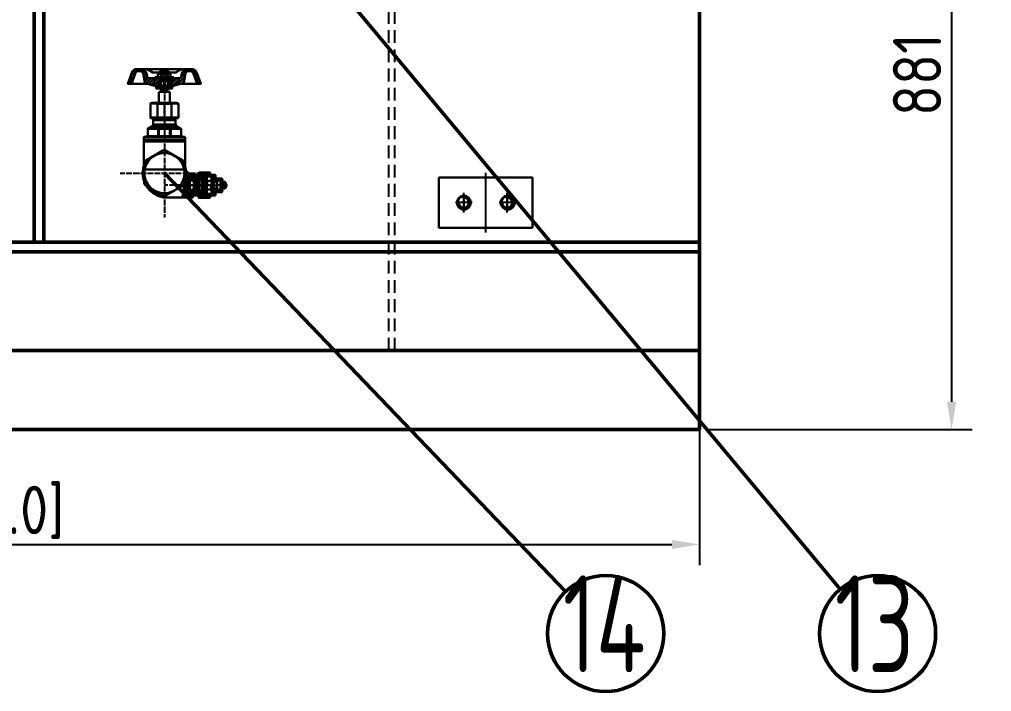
# Model space of a CAD drawing. Header units: millimetres. Extents: x 226184 to 236274, y -181921 to -175474.
# Drawn here: x 228642 to 229628, y -178329 to -177647 of the extents above; entities that cross this region are included whole.
import ezdxf

# ---------------------------------------------------------------- set-up
doc = ezdxf.new("R2010")
doc.units = ezdxf.units.MM
doc.header["$LTSCALE"] = 13
for name, pattern in [('CENTERX2', [101.6, 63.5, -12.7, 12.7, -12.7]), ('DASHED', [0.75, 0.5, -0.25]), ('HIDDEN', [9.525, 6.35, -3.175])]:
    doc.linetypes.add(name, pattern=pattern)
for name, color, linetype in [('1', 4, 'Continuous'), ('2', 3, 'Continuous'), ('4', 2, 'HIDDEN'), ('4虚线层', 6, 'DASHED'), ('粗实线', 4, 'Continuous')]:
    doc.layers.add(name, color=color, linetype=linetype)
doc.layers.add('2细实线', color=3, linetype='Continuous', lineweight=20)
doc.layers.add('标注、文本', color=3, linetype='Continuous', lineweight=25)
doc.styles.add('pdm', font='gbenor.shx', dxfattribs={"width": 0.8, "bigfont": 'gbhzfs.shx'})
doc.styles.get("Standard").update_dxf_attribs({"font": 'gbenor.shx', "bigfont": 'gbcbig.shx'})
doc.dimstyles.new('英寸 1-10', dxfattribs={"dimscale": 14, "dimtxt": 3.5, "dimasz": 2, "dimexe": 1.5, "dimexo": 0.5, "dimgap": 0.5, "dimtad": 1, "dimtoh": 1, "dimdec": 1, "dimdsep": 46, "dimtxsty": 'Standard', "dimcen": 2.5, "dimclrd": 3, "dimclre": 3, "dimclrt": 3, "dimadec": 0, "dimazin": 2, "dimtfac": 1, "dimtdec": 1, "dimtmove": 0, "dimatfit": 2, "dimfxl": 1, "dimarcsym": 0})

# ---------------------------------------------------------------- blocks, each defined once
blk = doc.blocks.new('*D180')
at = {"layer": '2细实线', "color": 3, "linetype": 'ByBlock', "lineweight": -2}
for p, q in [((229331.77, -177989.98), (229331.77, -178200.69)), ((227781.77, -178052.91), (227781.77, -178200.69)), ((227809.77, -178179.69), (229303.77, -178179.69))]:
    blk.add_line(p, q, dxfattribs=at)
at = {"layer": '2细实线', "color": 3, "linetype": 'ByBlock'}
for points in [[(227809.77, -178175.02), (227809.77, -178184.35), (227781.77, -178179.69)], [(229303.77, -178175.02), (229303.77, -178184.35), (229331.77, -178179.69)]]:
    blk.add_solid(points, dxfattribs=at)
at = {"layer": 'Defpoints', "color": 0, "linetype": 'ByBlock'}
for p in [(229331.77, -177982.98), (227781.77, -178045.91), (229331.77, -178179.69)]:
    blk.add_point(p, dxfattribs=at)
at = {"layer": '2细实线', "color": 3, "linetype": 'ByBlock', "insert": (228556.77, -178147.17), "char_height": 49, "attachment_point": 5}
blk.add_mtext('1550 [61.0]', dxfattribs=at)
blk = doc.blocks.new('*D213')
at = {"layer": '2细实线', "color": 3, "linetype": 'ByBlock', "lineweight": -2}
for p, q in [((229099.18, -177181.98), (229608.53, -177181.98)), ((229587.53, -177209.98), (229587.53, -178034.98)), ((229338.77, -178062.98), (229608.53, -178062.98))]:
    blk.add_line(p, q, dxfattribs=at)
at = {"layer": '2细实线', "color": 3, "linetype": 'ByBlock'}
for points in [[(229582.86, -177209.98), (229592.19, -177209.98), (229587.53, -177181.98)], [(229582.86, -178034.98), (229592.19, -178034.98), (229587.53, -178062.98)]]:
    blk.add_solid(points, dxfattribs=at)
at = {"layer": 'Defpoints', "color": 0, "linetype": 'ByBlock'}
for p in [(229092.18, -177181.98), (229331.77, -178062.98), (229587.53, -178062.98)]:
    blk.add_point(p, dxfattribs=at)
at = {"layer": '2细实线', "color": 3, "linetype": 'ByBlock', "insert": (229555.01, -177622.48), "char_height": 49, "attachment_point": 5, "rotation": 90}
blk.add_mtext('881 [34.7]', dxfattribs=at)

msp = doc.modelspace()

# ---------------------------------------------------------------- linework, layer by layer
at = {"layer": '1', "color": 1, "linetype": 'CENTERX2', "lineweight": -3, "ltscale": 0.1}
for p, q in [((228789.038, -177705.119), (228789.038, -177702.023)), ((228789.038, -177702.023), (228789.038, -177708.298)), ((228789.038, -177705.921), (228789.038, -177705.81)), ((228789.038, -177712.279), (228789.038, -177706.639)), ((228789.038, -177708.989), (228789.038, -177709.127)), ((228789.038, -177709.818), (228789.038, -177715.458)), ((228789.038, -177713.108), (228789.038, -177712.97)), ((228789.038, -177719.438), (228789.038, -177713.799)), ((228789.038, -177716.176), (228789.038, -177716.287)), ((228789.038, -177716.978), (228789.038, -177722.617)), ((228789.038, -177717.282), (228789.038, -177721.65)), ((228789.038, -177720.268), (228789.038, -177720.157)), ((228789.038, -177722.341), (228789.038, -177722.451)), ((228789.038, -177723.17), (228789.038, -177728.809)), ((228789.038, -177729.5), (228789.038, -177729.639)), ((228789.038, -177730.33), (228789.038, -177734.697)), ((228789.038, -177735.886), (228789.038, -177730.827)), ((228789.038, -177734.946), (228789.038, -177737.849)), ((228789.038, -177736.715), (228789.038, -177736.577)), ((228789.038, -177743.045), (228789.038, -177737.406)), ((228789.038, -177738.567), (228789.038, -177738.678)), ((228789.038, -177739.369), (228789.038, -177745.036)), ((228789.038, -177743.875), (228789.038, -177743.764)), ((228789.038, -177749.652), (228789.038, -177744.593)), ((228789.038, -177745.727), (228789.038, -177745.837)), ((228789.038, -177746.501), (228789.038, -177749.984)), ((228789.038, -177746.556), (228789.038, -177752.195)), ((228789.038, -177750.675), (228789.038, -177750.813)), ((228789.038, -177751.504), (228789.038, -177757.143)), ((228789.038, -177752.886), (228789.038, -177753.025)), ((228789.038, -177753.716), (228789.038, -177759.355)), ((228789.038, -177757.862), (228789.038, -177757.973)), ((228789.038, -177758.664), (228789.038, -177764.331)), ((228789.038, -177760.074), (228789.038, -177760.184)), ((228789.038, -177760.875), (228789.038, -177766.542)), ((228789.038, -177765.022), (228789.038, -177765.132)), ((228789.038, -177765.851), (228789.038, -177771.49)), ((228789.038, -177767.233), (228789.038, -177767.344)), ((228789.038, -177768.062), (228789.038, -177770.965)), ((228789.038, -177772.181), (228789.038, -177772.319)), ((228789.038, -177773.01), (228789.038, -177778.65)), ((228789.038, -177779.368), (228789.038, -177779.479)), ((228789.038, -177780.17), (228789.038, -177785.837)), ((228789.038, -177786.528), (228789.038, -177786.639)), ((228789.038, -177787.357), (228789.038, -177792.996)), ((228789.038, -177793.687), (228789.038, -177793.826)), ((228789.038, -177794.517), (228789.038, -177800.156)), ((228744.339, -177802.976), (228748.845, -177802.976)), ((228749.536, -177802.976), (228749.647, -177802.976)), ((228750.366, -177802.976), (228756.005, -177802.976)), ((228756.723, -177802.976), (228756.834, -177802.976)), ((228757.525, -177802.976), (228763.164, -177802.976)), ((228763.883, -177802.976), (228763.994, -177802.976)), ((228764.712, -177802.976), (228770.351, -177802.976)), ((228771.043, -177802.976), (228771.153, -177802.976)), ((228771.872, -177802.976), (228777.511, -177802.976)), ((228778.23, -177802.976), (228778.34, -177802.976)), ((228779.031, -177802.976), (228784.671, -177802.976)), ((228785.389, -177802.976), (228785.5, -177802.976)), ((228786.219, -177802.976), (228791.858, -177802.976)), ((228789.038, -177800.875), (228789.038, -177800.985)), ((228789.038, -177801.676), (228789.038, -177807.343)), ((228789.038, -177808.034), (228789.038, -177808.145)), ((228789.038, -177808.864), (228789.038, -177814.503)), ((228792.549, -177802.976), (228792.659, -177802.976)), ((228793.378, -177802.976), (228799.017, -177802.976)), ((228799.736, -177802.976), (228799.847, -177802.976)), ((228800.538, -177802.976), (228806.177, -177802.976)), ((228806.896, -177802.976), (228807.006, -177802.976)), ((228807.725, -177802.976), (228813.364, -177802.976)), ((228813.64, -177802.976), (228818.008, -177802.976)), ((228814.055, -177802.976), (228814.166, -177802.976)), ((228814.884, -177802.976), (228820.524, -177802.976)), ((228821.242, -177802.976), (228821.353, -177802.976)), ((228822.044, -177802.976), (228827.683, -177802.976)), ((228828.402, -177802.976), (228828.512, -177802.976)), ((228829.231, -177802.976), (228833.737, -177802.976)), ((229114.769, -177802.838), (229114.769, -177863.113)), ((228789.038, -177815.194), (228789.038, -177815.332)), ((228792.659, -177815.332), (228789.038, -177815.332)), ((228789.038, -177816.023), (228789.038, -177821.662)), ((228793.489, -177815.332), (228793.378, -177815.332)), ((228799.847, -177815.332), (228794.207, -177815.332)), ((228800.648, -177815.332), (228800.538, -177815.332)), ((228807.006, -177815.332), (228801.367, -177815.332)), ((228807.835, -177815.332), (228807.697, -177815.332)), ((228814.166, -177815.332), (228808.527, -177815.332)), ((228814.442, -177815.332), (228820.827, -177815.332)), ((228814.995, -177815.332), (228814.884, -177815.332)), ((228821.353, -177815.332), (228815.714, -177815.332)), ((228821.546, -177815.332), (228821.657, -177815.332)), ((228822.155, -177815.332), (228822.044, -177815.332)), ((228826.025, -177815.332), (228822.237, -177815.332)), ((228822.348, -177815.332), (228827.987, -177815.332)), ((228828.512, -177815.332), (228822.873, -177815.332)), ((228826.854, -177815.332), (228826.743, -177815.332)), ((228833.212, -177815.332), (228827.573, -177815.332)), ((228828.705, -177815.332), (228828.816, -177815.332)), ((228829.342, -177815.332), (228829.204, -177815.332)), ((228829.535, -177815.332), (228835.174, -177815.332)), ((228833.682, -177815.332), (228830.033, -177815.332)), ((228834.041, -177815.332), (228833.903, -177815.332)), ((228840.371, -177815.332), (228834.732, -177815.332)), ((228835.865, -177815.332), (228836.003, -177815.332)), ((228836.694, -177815.332), (228843.08, -177815.332)), ((228841.201, -177815.332), (228841.09, -177815.332)), ((228847.531, -177815.332), (228841.892, -177815.332)), ((228848.36, -177815.332), (228848.25, -177815.332)), ((228852.866, -177815.332), (228849.079, -177815.332)), ((228789.038, -177822.381), (228789.038, -177822.492)), ((228789.038, -177823.183), (228789.038, -177828.849)), ((228817.538, -177823.874), (228817.538, -177827.136)), ((228817.538, -177827.827), (228817.538, -177827.937)), ((229092.769, -177842.984), (229092.769, -177822.967)), ((229136.769, -177842.984), (229136.769, -177822.967)), ((228789.038, -177829.541), (228789.038, -177829.651)), ((228789.038, -177830.37), (228789.038, -177836.009)), ((228789.038, -177836.7), (228789.038, -177836.838)), ((228789.038, -177837.529), (228789.038, -177843.169)), ((228789.038, -177843.887), (228789.038, -177843.998)), ((228789.038, -177844.717), (228789.038, -177848.2))]:
    msp.add_line(p, q, dxfattribs=at)
at = {"layer": '1'}
for centre in [(229092.769, -177832.976), (229136.769, -177832.976)]:
    msp.add_circle(centre, 6, dxfattribs=at)
at = {"layer": '2'}
for centre in [(229092.769, -177832.976), (229136.769, -177832.976)]:
    msp.add_arc(centre, 5.1, 180, 90, dxfattribs=at)
at = {"layer": '4'}
for p, q in [((229092.769, -177824.676), (229092.769, -177841.276)), ((229136.769, -177824.676), (229136.769, -177841.276)), ((229101.069, -177832.976), (229084.469, -177832.976)), ((229145.069, -177832.976), (229128.469, -177832.976))]:
    msp.add_line(p, q, dxfattribs=at)
at = {"layer": '4虚线层', "ltscale": 2}
for p, q in [((229016.769, -177982.976), (229016.769, -176468.42)), ((229022.769, -177982.976), (229022.769, -176468.42))]:
    msp.add_line(p, q, dxfattribs=at)
at = {"layer": '标注、文本', "color": 4, "lineweight": 30}
for p, q in [((228761.975, -177697.407), (228754.677, -177704.704)), ((228761.367, -177697.407), (228771.871, -177697.407)), ((228761.809, -177699.729), (228765.154, -177699.729)), ((228765.237, -177697.407), (228762.915, -177699.729)), ((228767.918, -177698.015), (228766.039, -177699.895)), ((228769.77, -177699.425), (228767.448, -177701.747)), ((228771.871, -177697.407), (228807.033, -177697.407)), ((228786.55, -177699.729), (228785.389, -177700.862)), ((228786.329, -177699.95), (228786.329, -177702.134)), ((228786.55, -177699.729), (228791.194, -177699.729)), ((228787.6, -177697.407), (228788.899, -177697.407)), ((228787.6, -177697.407), (228790.199, -177697.407)), ((228790.199, -177697.407), (228788.899, -177697.407)), ((228791.194, -177699.729), (228792.355, -177700.862)), ((228791.415, -177699.95), (228791.415, -177702.134)), ((228810.876, -177697.628), (228806.84, -177701.636)), ((228816.404, -177697.407), (228807.033, -177697.407)), ((228814.359, -177697.407), (228811.926, -177699.839)), ((228817.51, -177697.517), (228815.326, -177699.729)), ((228819.804, -177698.512), (228817.759, -177700.558)), ((228821.38, -177700.226), (228818.754, -177702.852)), ((228755.949, -177701.221), (228751.858, -177712.445)), ((228758.603, -177704.041), (228752.798, -177709.846)), ((228756.723, -177709.183), (228753.461, -177712.445)), ((228759.625, -177701.249), (228755.534, -177712.445)), ((228767.448, -177701.636), (228769.079, -177710.952)), ((228770.904, -177701.553), (228767.946, -177704.511)), ((228771.429, -177704.317), (228768.444, -177707.303)), ((228772.645, -177706.391), (228768.941, -177710.095)), ((228775.41, -177706.888), (228770.323, -177711.975)), ((228771.07, -177702.189), (228771.65, -177705.451)), ((228772.59, -177706.391), (228780.8, -177707.828)), ((228778.202, -177707.358), (228772.922, -177712.666)), ((228774.166, -177706.667), (228803.578, -177706.667)), ((228782.182, -177706.667), (228775.493, -177713.357)), ((228783.094, -177700.89), (228777.4, -177700.89)), ((228783.841, -177708.27), (228778.063, -177714.048)), ((228779.224, -177705.838), (228784.145, -177705.838)), ((228779.224, -177705.838), (228779.224, -177706.667)), ((228780.8, -177706.667), (228780.8, -177707.828)), ((228782.542, -177702.548), (228782.542, -177705.396)), ((228784.338, -177706.557), (228783.454, -177707.413)), ((228783.454, -177707.413), (228794.622, -177707.413)), ((228783.841, -177706.667), (228783.758, -177717.089)), ((228785.334, -177706.667), (228783.896, -177708.022)), ((228793.737, -177702.134), (228784.145, -177702.134)), ((228793.737, -177705.838), (228784.145, -177705.838)), ((228785.334, -177706.667), (228792.41, -177706.667)), ((228792.438, -177706.667), (228785.334, -177706.667)), ((228785.334, -177706.667), (228785.334, -177717.089)), ((228792.41, -177706.667), (228785.334, -177717.089)), ((228785.334, -177706.667), (228792.438, -177717.089)), ((228785.389, -177700.862), (228792.355, -177700.862)), ((228785.389, -177700.862), (228785.389, -177702.134)), ((228785.748, -177702.548), (228785.748, -177705.396)), ((228786.329, -177705.534), (228786.329, -177705.838)), ((228792.134, -177702.548), (228792.134, -177705.396)), ((228792.355, -177700.862), (228792.355, -177702.134)), ((228792.41, -177706.667), (228793.848, -177708.022)), ((228792.438, -177706.667), (228792.438, -177717.089)), ((228798.547, -177705.838), (228793.654, -177705.838)), ((228793.848, -177708.022), (228793.848, -177717.089)), ((228793.931, -177706.667), (228794.041, -177717.089)), ((228795.285, -177706.667), (228793.958, -177707.994)), ((228797.469, -177707.745), (228793.986, -177711.228)), ((228801.449, -177707.054), (228794.013, -177714.49)), ((228794.677, -177700.89), (228800.371, -177700.89)), ((228805.458, -177706.308), (228794.677, -177717.089)), ((228795.34, -177702.548), (228795.34, -177705.396)), ((228805.209, -177706.391), (228796.999, -177707.828)), ((228796.999, -177706.667), (228796.999, -177707.828)), ((228798.547, -177705.838), (228798.547, -177706.667)), ((228809.687, -177705.34), (228801.449, -177713.578)), ((228808.996, -177709.321), (228805.928, -177712.389)), ((228810.433, -177701.332), (228806.093, -177705.672)), ((228806.785, -177701.83), (228806.149, -177705.451)), ((228810.35, -177701.636), (228808.72, -177710.952)), ((228809.991, -177703.599), (228808.72, -177710.952)), ((228818.173, -177701.249), (228822.237, -177712.445)), ((228822.32, -177702.521), (228819.611, -177705.23)), ((228823.205, -177704.926), (228820.495, -177707.635)), ((228824.089, -177707.331), (228821.38, -177710.04)), ((228821.85, -177701.221), (228825.941, -177712.445)), ((228824.946, -177709.736), (228822.237, -177712.445)), ((228751.858, -177712.445), (228772.148, -177712.445)), ((228769.909, -177711.864), (228780.8, -177714.767)), ((228783.813, -177711.588), (228780.662, -177714.739)), ((228780.8, -177714.767), (228780.8, -177717.089)), ((228780.8, -177717.089), (228783.896, -177717.089)), ((228783.786, -177714.877), (228781.574, -177717.089)), ((228793.848, -177717.089), (228796.999, -177717.089)), ((228807.863, -177711.864), (228796.999, -177714.767)), ((228807.863, -177711.864), (228796.999, -177714.767)), ((228796.999, -177714.767), (228796.999, -177717.089)), ((228805.651, -177712.445), (228825.941, -177712.445)), ((228825.831, -177712.14), (228825.499, -177712.445)), ((228794.622, -177720.516), (228794.622, -177731.574)), ((228776.682, -177731.574), (228801.395, -177731.574)), ((228781.906, -177732.679), (228781.906, -177746.611)), ((228796.17, -177732.679), (228796.17, -177746.611)), ((228774.774, -177746.611), (228776.682, -177747.717)), ((228776.682, -177747.717), (228778.396, -177747.717)), ((228778.589, -177748.353), (228777.621, -177749.293)), ((228777.621, -177749.293), (228777.621, -177753.826)), ((228777.622, -177749.293), (228800.427, -177749.293)), ((228778.396, -177747.717), (228799.681, -177747.717)), ((228778.589, -177747.717), (228778.589, -177748.353)), ((228778.589, -177748.353), (228779.335, -177748.353)), ((228779.335, -177747.717), (228779.335, -177748.353)), ((228798.713, -177747.717), (228798.713, -177748.353)), ((228798.713, -177748.353), (228799.487, -177748.353)), ((228799.487, -177747.717), (228799.487, -177748.353)), ((228799.487, -177748.353), (228800.427, -177749.293)), ((228799.681, -177747.717), (228801.395, -177747.717)), ((228800.427, -177749.293), (228800.427, -177753.826)), ((228803.302, -177746.611), (228801.395, -177747.717)), ((228776.682, -177755.485), (228801.395, -177755.485)), ((228777.373, -177756.729), (228800.676, -177756.729)), ((228777.622, -177753.826), (228800.427, -177753.826)), ((228782.597, -177758.083), (228782.597, -177765.685)), ((228782.597, -177758.083), (228783.537, -177758.083)), ((228783.537, -177758.083), (228783.537, -177765.685)), ((228794.539, -177758.083), (228794.539, -177765.685)), ((228794.539, -177758.083), (228795.479, -177758.083)), ((228768.14, -177767.012), (228768.14, -177769.472)), ((228768.14, -177769.472), (228771.263, -177769.472)), ((228768.14, -177769.472), (228809.936, -177769.472)), ((228768.14, -177769.472), (228768.14, -177770.91)), ((228768.61, -177767.012), (228809.466, -177767.012)), ((228772.175, -177765.685), (228768.969, -177766.044)), ((228771.264, -177769.472), (228806.813, -177769.472)), ((228772.176, -177765.685), (228805.9, -177765.685)), ((228805.9, -177765.685), (228809.079, -177766.044)), ((228806.812, -177769.472), (228809.936, -177769.472)), ((228809.936, -177767.012), (228809.936, -177769.472)), ((228809.936, -177769.472), (228809.936, -177770.91)), ((228768.14, -177770.91), (228768.14, -177795.263)), ((228768.14, -177770.91), (228809.936, -177770.91)), ((228809.936, -177770.91), (228809.936, -177795.263)), ((228787.601, -177780.225), (228770.047, -177790.343)), ((228808.029, -177790.343), (228790.476, -177780.225)), ((228768.609, -177792.831), (228768.609, -177813.093)), ((228768.914, -177799.41), (228809.134, -177799.41)), ((228816.764, -177802.976), (228810.296, -177809.416)), ((228818.008, -177803.86), (228810.379, -177811.49)), ((228814.636, -177802.976), (228810.406, -177807.205)), ((228812.479, -177802.976), (228810.71, -177804.745)), ((228818.367, -177805.629), (228813.668, -177810.329)), ((228820.496, -177805.629), (228815.797, -177810.329)), ((228822.624, -177805.629), (228817.925, -177810.329)), ((228818.008, -177802.976), (228818.008, -177805.629)), ((228818.008, -177804.883), (228827.517, -177804.883)), ((228818.008, -177805.629), (228828.263, -177805.629)), ((228819.114, -177804.883), (228818.367, -177805.629)), ((228821.242, -177804.883), (228820.496, -177805.629)), ((228824.753, -177805.629), (228820.772, -177809.61)), ((228823.398, -177804.883), (228822.624, -177805.629)), ((228826.882, -177805.629), (228822.901, -177809.61)), ((228823.674, -177804.689), (228823.674, -177825.975)), ((228823.675, -177804.662), (228823.896, -177804.883)), ((228823.868, -177804.883), (228828.43, -177804.883)), ((228823.896, -177802.754), (228826.025, -177804.883)), ((228823.896, -177804.883), (228824.642, -177805.629)), ((228835.367, -177802.506), (228824.144, -177802.506)), ((228824.614, -177805.629), (228824.614, -177825.007)), ((228825.527, -177804.883), (228824.753, -177805.629)), ((228828.457, -177806.21), (228825.029, -177809.61)), ((228825.776, -177802.506), (228828.153, -177804.883)), ((228826.025, -177804.883), (228826.771, -177805.629)), ((228827.573, -177804.938), (228826.882, -177805.629)), ((228828.457, -177808.338), (228827.158, -177809.61)), ((228827.517, -177804.883), (228828.457, -177805.823)), ((228827.904, -177802.506), (228829.812, -177804.413)), ((228828.153, -177804.883), (228828.43, -177805.132)), ((228828.429, -177804.413), (228828.429, -177826.251)), ((228828.429, -177804.413), (228830.336, -177804.413)), ((228828.429, -177805.187), (228829.535, -177806.293)), ((228829.59, -177804.413), (228828.457, -177805.546)), ((228829.148, -177804.441), (228828.457, -177805.132)), ((228828.457, -177805.823), (228828.457, -177809.389)), ((228828.484, -177805.657), (228829.065, -177806.237)), ((228828.54, -177804.883), (228829.839, -177806.182)), ((228829.866, -177804.551), (228828.567, -177805.85)), ((228828.733, -177804.634), (228830.088, -177805.989)), ((228830.115, -177804.745), (228828.761, -177806.072)), ((228829.01, -177804.468), (228830.253, -177805.712)), ((228830.253, -177805.021), (228829.037, -177806.237)), ((228829.341, -177804.413), (228830.336, -177805.381)), ((228830.336, -177805.381), (228829.397, -177806.293)), ((228830.033, -177802.506), (228834.069, -177806.542)), ((228830.336, -177804.413), (228830.336, -177826.251)), ((228838.878, -177806.542), (228830.336, -177806.542)), ((228830.337, -177804.911), (228831.94, -177806.542)), ((228832.272, -177806.542), (228831.581, -177807.73)), ((228831.581, -177807.73), (228831.581, -177822.934)), ((228832.189, -177802.506), (228836.225, -177806.542)), ((228836.612, -177806.542), (228832.272, -177806.542)), ((228834.317, -177802.506), (228835.561, -177803.75)), ((228835.367, -177802.506), (228835.561, -177802.699)), ((228835.561, -177802.699), (228835.561, -177804.689)), ((228835.561, -177804.689), (228835.727, -177804.883)), ((228840.592, -177804.883), (228835.727, -177804.883)), ((228836.612, -177806.542), (228837.275, -177807.73)), ((228836.695, -177804.883), (228838.353, -177806.542)), ((228837.275, -177807.73), (228837.275, -177822.934)), ((228838.823, -177804.883), (228840.786, -177806.818)), ((228838.878, -177806.542), (228838.878, -177810.577)), ((228838.878, -177806.542), (228838.878, -177824.123)), ((228838.879, -177807.067), (228842.389, -177810.577)), ((228840.592, -177804.883), (228840.786, -177805.076)), ((228840.786, -177805.076), (228840.786, -177808.255)), ((228840.786, -177808.255), (228840.951, -177808.449)), ((228847.337, -177808.449), (228840.951, -177808.449)), ((228842.389, -177808.449), (228844.518, -177810.577)), ((228844.518, -177808.449), (228847.89, -177811.821)), ((228846.646, -177808.449), (228847.89, -177809.693)), ((228847.337, -177808.449), (228847.89, -177809.389)), ((229162.269, -177807.476), (229067.269, -177807.476)), ((229067.269, -177807.476), (229067.269, -177858.476)), ((229162.269, -177858.476), (229162.269, -177807.476)), ((228770.047, -177815.608), (228787.6, -177825.726)), ((228812.314, -177818.096), (228810.13, -177820.28)), ((228812.314, -177811.683), (228810.489, -177813.508)), ((228811.844, -177813.895), (228810.489, -177813.895)), ((228811.512, -177816.742), (228810.517, -177817.765)), ((228811.844, -177816.742), (228810.544, -177816.742)), ((228811.844, -177813.895), (228811.844, -177816.742)), ((228812.314, -177810.329), (228827.517, -177810.329)), ((228812.314, -177810.329), (228812.314, -177813.425)), ((228813.668, -177810.329), (228812.314, -177811.683)), ((228812.314, -177811.545), (228813.751, -177812.982)), ((228812.314, -177813.425), (228812.314, -177817.212)), ((228812.314, -177817.212), (228812.314, -177820.308)), ((228813.364, -177817.682), (228812.341, -177818.704)), ((228813.972, -177817.682), (228812.341, -177819.313)), ((228812.369, -177818.622), (228814, -177820.252)), ((228814.193, -177810.467), (228812.424, -177812.208)), ((228812.452, -177811.047), (228814.249, -177812.844)), ((228812.507, -177812.374), (228812.922, -177812.789)), ((228814.414, -177817.903), (228812.562, -177819.755)), ((228812.562, -177818.179), (228814.414, -177820.059)), ((228814.553, -177810.716), (228812.673, -177812.595)), ((228812.728, -177810.688), (228814.608, -177812.568)), ((228814.719, -177818.235), (228812.866, -177820.087)), ((228812.894, -177817.875), (228814.746, -177819.727)), ((228814.829, -177811.075), (228813.06, -177812.872)), ((228813.143, -177810.439), (228814.857, -177812.181)), ((228814.94, -177818.677), (228813.309, -177820.28)), ((228813.336, -177817.682), (228814.94, -177819.285)), ((228814.967, -177811.6), (228813.558, -177812.982)), ((228813.668, -177810.329), (228814.967, -177811.628)), ((228814, -177817.709), (228814.912, -177818.622)), ((228814.967, -177810.329), (228814.967, -177820.308)), ((228814.967, -177810.329), (228819.722, -177811.296)), ((228814.967, -177811.655), (228814.967, -177818.981)), ((228818.948, -177809.61), (228828.208, -177809.61)), ((228818.948, -177809.61), (228818.948, -177821.026)), ((228820.772, -177809.61), (228820.054, -177810.329)), ((228820.661, -177810.329), (228828.125, -177810.329)), ((228821.381, -177809.61), (228827.407, -177809.61)), ((228821.381, -177809.61), (228821.381, -177821.026)), ((228822.901, -177809.61), (228822.182, -177810.329)), ((228825.029, -177809.61), (228824.311, -177810.329)), ((228827.158, -177809.61), (228826.467, -177810.329)), ((228827.407, -177809.61), (228828.125, -177810.329)), ((228827.407, -177809.61), (228827.407, -177821.026)), ((228828.457, -177809.389), (228827.517, -177810.329)), ((228827.517, -177810.329), (228827.517, -177820.308)), ((228828.125, -177810.329), (228831.581, -177810.329)), ((228828.125, -177810.329), (228828.125, -177820.308)), ((228828.457, -177809.389), (228828.457, -177821.248)), ((228836.612, -177810.937), (228832.272, -177810.937)), ((228839.653, -177811.987), (228837.275, -177811.987)), ((228839.653, -177818.649), (228837.275, -177818.649)), ((228846.01, -177810.577), (228838.878, -177810.577)), ((228838.879, -177809.195), (228840.261, -177810.577)), ((228840.15, -177811.517), (228839.653, -177811.987)), ((228839.653, -177811.987), (228839.653, -177818.649)), ((228839.653, -177811.987), (228842.5, -177811.987)), ((228839.653, -177818.649), (228840.15, -177819.119)), ((228839.653, -177818.649), (228842.5, -177818.649)), ((228840.15, -177811.517), (228842.03, -177811.517)), ((228842.03, -177811.517), (228842.5, -177811.987)), ((228842.5, -177818.649), (228842.03, -177819.119)), ((228842.5, -177811.987), (228842.5, -177818.649)), ((228846.01, -177810.577), (228846.01, -177820.059)), ((228846.011, -177812.042), (228849.272, -177815.332)), ((228846.011, -177814.199), (228847.144, -177815.332)), ((228846.011, -177816.327), (228847.89, -177818.207)), ((228846.011, -177818.456), (228847.89, -177820.363)), ((228847.144, -177815.332), (228849.272, -177817.461)), ((228847.89, -177809.389), (228847.89, -177813.176)), ((228849.991, -177813.176), (228847.89, -177813.176)), ((228849.991, -177817.461), (228847.89, -177817.461)), ((228847.89, -177817.461), (228847.89, -177821.248)), ((228849.272, -177813.176), (228851.401, -177815.332)), ((228849.272, -177815.332), (228851.346, -177817.405)), ((228850.461, -177811.517), (228849.991, -177811.517)), ((228849.991, -177811.517), (228849.991, -177813.176)), ((228849.991, -177811.766), (228851.235, -177813.038)), ((228849.991, -177817.461), (228849.991, -177819.119)), ((228849.991, -177818.179), (228850.627, -177818.815)), ((228850.461, -177811.517), (228852.175, -177814.834)), ((228852.175, -177815.802), (228850.461, -177819.119)), ((228851.401, -177815.332), (228852.064, -177815.995)), ((228852.175, -177814.834), (228852.175, -177815.802)), ((228789.038, -177827.661), (228818.008, -177827.661)), ((228814.359, -177820.308), (228806.978, -177827.661)), ((228812.314, -177820.225), (228808.996, -177823.542)), ((228816.488, -177820.308), (228809.107, -177827.661)), ((228818.616, -177820.308), (228811.263, -177827.661)), ((228812.314, -177820.308), (228827.517, -177820.308)), ((228812.341, -177819.23), (228813.392, -177820.28)), ((228820.026, -177821.026), (228813.392, -177827.661)), ((228814.912, -177819.313), (228813.972, -177820.28)), ((228819.722, -177819.368), (228814.967, -177820.308)), ((228818.008, -177825.173), (228815.52, -177827.661)), ((228818.008, -177827.329), (228817.649, -177827.661)), ((228818.008, -177825.007), (228828.263, -177825.007)), ((228818.008, -177825.007), (228818.008, -177827.661)), ((228818.174, -177825.007), (228818.008, -177825.173)), ((228818.008, -177825.781), (228827.517, -177825.781)), ((228822.155, -177821.026), (228818.174, -177825.007)), ((228818.948, -177821.026), (228828.208, -177821.026)), ((228820.302, -177825.007), (228819.556, -177825.781)), ((228820.745, -177820.308), (228820.026, -177821.026)), ((228824.311, -177821.026), (228820.302, -177825.007)), ((228820.661, -177820.308), (228828.125, -177820.308)), ((228821.381, -177821.026), (228827.407, -177821.026)), ((228822.431, -177825.007), (228821.685, -177825.781)), ((228822.873, -177820.308), (228822.155, -177821.026)), ((228826.439, -177821.026), (228822.431, -177825.007)), ((228824.614, -177825.007), (228823.674, -177825.975)), ((228823.674, -177825.975), (228823.674, -177827.661)), ((228823.674, -177827.661), (228824.144, -177828.158)), ((228823.675, -177825.975), (228825.831, -177828.158)), ((228824.587, -177825.007), (228823.813, -177825.781)), ((228823.868, -177825.781), (228828.43, -177825.781)), ((228835.367, -177828.158), (228824.144, -177828.158)), ((228825.002, -177820.308), (228824.311, -177821.026)), ((228828.402, -177821.192), (228824.587, -177825.007)), ((228824.614, -177825.007), (228828.429, -177825.007)), ((228824.836, -177825.007), (228825.582, -177825.781)), ((228825.582, -177825.781), (228827.96, -177828.158)), ((228826.716, -177825.007), (228825.942, -177825.781)), ((228827.158, -177820.308), (228826.439, -177821.026)), ((228828.457, -177823.266), (228826.716, -177825.007)), ((228826.964, -177825.007), (228827.738, -177825.781)), ((228828.125, -177820.308), (228827.407, -177821.026)), ((228827.517, -177820.308), (228828.457, -177821.248)), ((228828.457, -177824.814), (228827.517, -177825.781)), ((228827.738, -177825.781), (228830.088, -177828.158)), ((228828.125, -177820.308), (228831.581, -177820.308)), ((228829.258, -177824.344), (228828.429, -177825.201)), ((228828.429, -177825.228), (228829.452, -177826.251)), ((228828.429, -177826.251), (228830.336, -177826.251)), ((228828.457, -177821.248), (228828.457, -177824.814)), ((228829.645, -177824.399), (228828.457, -177825.588)), ((228828.512, -177824.897), (228829.784, -177826.168)), ((228828.567, -177825.809), (228828.871, -177826.113)), ((228829.949, -177824.537), (228828.623, -177825.864)), ((228828.678, -177824.648), (228830.032, -177825.975)), ((228830.143, -177824.758), (228828.816, -177826.085)), ((228828.927, -177824.454), (228830.226, -177825.726)), ((228830.281, -177825.035), (228829.12, -177826.223)), ((228829.258, -177824.344), (228830.309, -177825.422)), ((228830.309, -177825.449), (228829.507, -177826.223)), ((228829.756, -177824.427), (228830.253, -177824.924)), ((228838.878, -177824.123), (228830.336, -177824.123)), ((228830.337, -177824.123), (228834.373, -177828.158)), ((228830.337, -177826.251), (228832.244, -177828.158)), ((228831.581, -177822.934), (228832.272, -177824.095)), ((228832.465, -177824.123), (228835.561, -177827.191)), ((228834.594, -177824.123), (228836.253, -177825.781)), ((228835.561, -177827.965), (228835.367, -177828.158)), ((228835.727, -177825.781), (228835.561, -177825.975)), ((228835.561, -177825.975), (228835.561, -177827.965)), ((228840.592, -177825.781), (228835.727, -177825.781)), ((228836.722, -177824.123), (228838.381, -177825.781)), ((228838.851, -177824.123), (228840.51, -177825.781)), ((228846.01, -177820.059), (228838.878, -177820.059)), ((228838.879, -177821.994), (228840.786, -177823.901)), ((228839.1, -177820.059), (228841.228, -177822.215)), ((228840.15, -177819.119), (228842.03, -177819.119)), ((228840.786, -177825.588), (228840.592, -177825.781)), ((228840.951, -177822.215), (228840.786, -177822.409)), ((228840.786, -177822.409), (228840.786, -177825.588)), ((228847.337, -177822.215), (228840.951, -177822.215)), ((228841.228, -177820.059), (228843.357, -177822.215)), ((228843.357, -177820.059), (228845.485, -177822.215)), ((228845.485, -177820.059), (228847.448, -177822.049)), ((228847.89, -177821.248), (228847.337, -177822.215)), ((228849.991, -177819.119), (228850.461, -177819.119)), ((229067.269, -177858.476), (229162.269, -177858.476))]:
    msp.add_line(p, q, dxfattribs=at)
for points in [[(228824.089, -177707.331), (228823.564, -177705.921), (228823.205, -177704.926), (228822.32, -177702.521), (228821.85, -177701.221), (228821.38, -177700.226), (228819.804, -177698.512), (228817.51, -177697.517), (228761.367, -177697.407), (228759.653, -177697.683), (228758.05, -177698.457), (228756.778, -177699.673), (228755.949, -177701.221), (228754.677, -177704.704), (228754.235, -177705.921), (228752.798, -177709.846), (228751.858, -177712.445), (228772.148, -177712.445), (228772.922, -177712.666), (228778.063, -177714.048), (228780.662, -177714.739), (228780.8, -177714.767), (228780.8, -177717.089), (228794.677, -177717.089), (228796.999, -177717.089), (228796.999, -177714.767), (228801.449, -177713.578), (228805.651, -177712.445), (228825.941, -177712.445), (228825.831, -177712.14), (228824.946, -177709.736), (228824.089, -177707.331)], [(228761.367, -177697.407), (228756.032, -177701), (228755.949, -177701.221)], [(228761.809, -177699.729), (228759.708, -177701.028), (228759.625, -177701.249)], [(228767.448, -177701.636), (228765.403, -177699.729), (228765.154, -177699.729)], [(228771.07, -177702.189), (228765.596, -177697.407), (228765.375, -177697.407)], [(228775.52, -177699.895), (228770.987, -177697.407), (228770.766, -177697.407)], [(228775.52, -177699.895), (228777.234, -177700.862), (228777.4, -177700.89)], [(228783.094, -177700.89), (228785.278, -177699.369), (228785.361, -177699.148)], [(228787.6, -177697.407), (228785.416, -177698.927), (228785.361, -177699.148)], [(228792.438, -177699.148), (228790.447, -177697.407), (228790.199, -177697.407)], [(228792.438, -177699.148), (228794.456, -177700.862), (228794.677, -177700.89)], [(228800.371, -177700.89), (228802.168, -177700.033), (228802.279, -177699.895)], [(228807.033, -177697.407), (228802.417, -177699.701), (228802.279, -177699.895)], [(228812.424, -177697.407), (228806.757, -177701.968), (228806.729, -177702.189)], [(228818.173, -177701.249), (228816.211, -177699.729), (228815.99, -177699.729), (228812.617, -177699.729), (228810.406, -177701.415), (228810.35, -177701.636)], [(228821.85, -177701.221), (228816.625, -177697.407), (228816.404, -177697.407)], [(228771.65, -177705.451), (228772.452, -177706.363), (228772.59, -177706.391)], [(228785.748, -177702.548), (228782.735, -177702.438), (228782.542, -177702.548)], [(228782.542, -177705.396), (228785.555, -177705.506), (228785.748, -177705.396)], [(228783.896, -177708.022), (228783.896, -177717.089), (228793.848, -177717.089)], [(228784.338, -177706.557), (228793.737, -177706.557), (228794.622, -177707.413)], [(228792.134, -177702.548), (228785.942, -177702.493), (228785.748, -177702.548)], [(228785.748, -177705.396), (228791.913, -177705.451), (228792.134, -177705.396)], [(228795.34, -177702.548), (228792.327, -177702.438), (228792.134, -177702.548)], [(228792.134, -177705.396), (228795.147, -177705.506), (228795.34, -177705.396)], [(228805.209, -177706.391), (228806.121, -177705.561), (228806.149, -177705.451)], [(228769.079, -177710.952), (228769.826, -177711.836), (228769.909, -177711.864)], [(228807.863, -177711.864), (228808.692, -177711.062), (228808.72, -177710.952)], [(228783.454, -177720.765), (228793.018, -177720.655), (228794.622, -177720.516)], [(228783.454, -177720.765), (228783.454, -177731.574), (228794.622, -177731.574)], [(228800.427, -177749.293), (228799.487, -177748.353), (228799.487, -177747.717), (228801.395, -177747.717), (228802.445, -177747.109), (228803.302, -177746.611), (228803.302, -177732.679), (228802.445, -177732.182), (228801.395, -177731.574), (228776.682, -177731.574), (228775.604, -177732.182), (228774.774, -177732.679), (228774.774, -177746.611), (228775.604, -177747.109), (228776.682, -177747.717), (228778.589, -177747.717), (228778.589, -177748.353), (228778.451, -177748.491), (228777.622, -177749.293), (228777.622, -177753.826), (228777.511, -177754.49), (228777.179, -177755.042), (228776.682, -177755.485), (228772.176, -177758.083), (228772.176, -177765.685), (228768.14, -177767.012), (228768.14, -177769.472), (228809.936, -177769.472), (228809.079, -177766.044), (228805.9, -177765.685), (228805.9, -177758.083), (228801.395, -177755.485), (228800.98, -177755.181), (228800.676, -177754.766), (228800.51, -177754.324), (228800.427, -177753.826), (228800.427, -177749.293)], [(228776.682, -177731.574), (228774.774, -177732.679), (228774.774, -177746.611)], [(228781.906, -177732.679), (228774.968, -177732.541), (228774.774, -177732.679)], [(228796.17, -177732.679), (228782.127, -177732.624), (228781.906, -177732.679)], [(228803.302, -177732.679), (228796.336, -177732.541), (228796.17, -177732.679)], [(228801.395, -177731.574), (228803.302, -177732.679), (228803.302, -177746.611)], [(228774.774, -177746.611), (228781.713, -177746.75), (228781.906, -177746.611), (228795.949, -177746.694), (228796.17, -177746.611), (228803.108, -177746.75), (228803.302, -177746.611)], [(228776.681, -177755.485), (228772.175, -177758.083), (228772.175, -177765.685)], [(228782.597, -177758.083), (228772.369, -177757.973), (228772.176, -177758.083)], [(228776.681, -177755.485), (228777.621, -177753.992), (228777.621, -177753.826)], [(228794.539, -177758.083), (228783.731, -177757.973), (228783.537, -177758.083)], [(228805.9, -177758.083), (228795.672, -177757.973), (228795.479, -177758.083), (228795.479, -177765.685)], [(228800.427, -177753.826), (228801.256, -177755.374), (228801.394, -177755.485)], [(228801.394, -177755.485), (228805.9, -177758.083), (228805.9, -177765.685)], [(228768.969, -177766.044), (228768.14, -177766.874), (228768.14, -177767.012)], [(228809.936, -177767.012), (228809.217, -177766.072), (228809.079, -177766.044)], [(228790.475, -177780.225), (228787.821, -177780.198), (228787.6, -177780.225)], [(228790.475, -177780.225), (228787.821, -177780.198), (228787.6, -177780.225)], [(228767.974, -177796.479), (228768.14, -177795.346), (228768.14, -177795.263)], [(228767.974, -177796.479), (228768.527, -177811.186), (228768.609, -177811.407)], [(228770.047, -177790.343), (228768.72, -177792.637), (228768.609, -177792.831)], [(228790.475, -177825.726), (228808.028, -177815.608), (228809.355, -177813.314), (228809.466, -177813.093), (228809.466, -177792.831)], [(228809.466, -177792.831), (228808.139, -177790.536), (228808.028, -177790.343)], [(228809.936, -177795.263), (228810.074, -177796.369), (228810.102, -177796.479)], [(228810.793, -177800.405), (228810.157, -177796.673), (228810.102, -177796.479)], [(228811.291, -177801.759), (228807.366, -177826.61), (228806.702, -177827.661)], [(228810.793, -177800.405), (228813.419, -177802.976), (228813.64, -177802.976)], [(228824.144, -177802.506), (228823.674, -177802.976), (228823.674, -177804.689)], [(228823.674, -177804.689), (228824.614, -177805.629), (228828.429, -177805.629)], [(228831.968, -177807.067), (228832.134, -177810.743), (228832.272, -177810.937)], [(228836.612, -177810.937), (228836.999, -177807.26), (228836.916, -177807.067)], [(228768.609, -177813.093), (228769.936, -177815.415), (228770.047, -177815.608)], [(228770.849, -177816.051), (228786.826, -177827.495), (228787.02, -177827.55)], [(228811.844, -177813.895), (228812.314, -177813.48), (228812.314, -177813.425)], [(228812.314, -177817.212), (228811.899, -177816.742), (228811.844, -177816.742)], [(228821.381, -177809.61), (228819.722, -177811.296), (228819.722, -177819.368), (228821.381, -177821.026)], [(228832.272, -177810.937), (228832.189, -177819.506), (228832.272, -177819.7)], [(228836.612, -177819.7), (228836.667, -177811.158), (228836.612, -177810.937)], [(228787.02, -177827.55), (228790.807, -177827.578), (228791.028, -177827.55)], [(228787.6, -177825.726), (228790.254, -177825.726), (228790.475, -177825.726)], [(228832.272, -177819.7), (228831.885, -177823.376), (228831.968, -177823.57)], [(228836.916, -177823.57), (228836.722, -177819.893), (228836.612, -177819.7), (228832.272, -177819.7)], [(228837.275, -177822.934), (228836.612, -177824.095), (228832.272, -177824.095)]]:
    msp.add_lwpolyline(points, dxfattribs=at)
for centre, radius in [((228789.024, -177802.962), 20.387), ((228829.355, -177805.339), 0.926), ((228813.627, -177811.642), 1.313), ((228813.627, -177818.967), 1.313), ((228829.355, -177825.27), 0.926)]:
    msp.add_circle(centre, radius, dxfattribs=at)
at = {"layer": '标注、文本'}
for centre in [(229092.769, -177832.976), (229136.769, -177832.976)]:
    msp.add_arc(centre, 6, 180, 90, dxfattribs=at)
at = {"layer": '标注、文本', "color": 4, "lineweight": 30}
for points in [[(228761.146, -177697.407), (228758.863, -177697.52), (228756.907, -177698.887), (228756.032, -177701)], [(228761.56, -177699.729), (228760.667, -177699.911), (228760.165, -177700.216), (228759.708, -177701.028)], [(228816.404, -177697.407), (228798.059, -177697.407), (228779.713, -177697.407), (228761.367, -177697.407)], [(228767.393, -177701.415), (228767.143, -177700.48), (228766.342, -177699.847), (228765.403, -177699.729)], [(228771.014, -177701.968), (228770.47, -177699.375), (228768.233, -177697.538), (228765.596, -177697.407)], [(228775.382, -177699.701), (228774.306, -177698.306), (228772.74, -177697.505), (228770.987, -177697.407)], [(228775.631, -177700.033), (228775.886, -177700.457), (228776.76, -177700.888), (228777.234, -177700.862)], [(228783.343, -177700.862), (228784.141, -177700.832), (228785.05, -177700.134), (228785.278, -177699.369)], [(228787.351, -177697.407), (228786.408, -177697.594), (228785.781, -177698.02), (228785.416, -177698.927)], [(228792.383, -177698.927), (228791.926, -177697.973), (228791.481, -177697.634), (228790.447, -177697.407)], [(228792.521, -177699.369), (228792.797, -177700.173), (228793.601, -177700.814), (228794.456, -177700.862)], [(228800.565, -177700.862), (228801.137, -177700.853), (228801.813, -177700.491), (228802.168, -177700.033)], [(228806.812, -177697.407), (228805.054, -177697.507), (228803.489, -177698.291), (228802.417, -177699.701)], [(228812.203, -177697.407), (228809.513, -177697.552), (228807.377, -177699.347), (228806.757, -177701.968)], [(228812.396, -177699.729), (228811.448, -177699.84), (228810.64, -177700.48), (228810.406, -177701.415)], [(228818.063, -177701.028), (228817.593, -177700.178), (228817.149, -177699.913), (228816.211, -177699.729)], [(228821.767, -177701), (228820.869, -177698.873), (228818.93, -177697.515), (228816.625, -177697.407)], [(228771.65, -177705.561), (228771.923, -177706.1), (228771.913, -177706.09), (228772.452, -177706.363)], [(228785.555, -177702.438), (228784.646, -177702.017), (228783.644, -177702.017), (228782.735, -177702.438)], [(228782.735, -177705.506), (228783.644, -177705.927), (228784.646, -177705.927), (228785.555, -177705.506)], [(228791.913, -177702.493), (228789.966, -177701.994), (228787.89, -177702.008), (228785.942, -177702.493)], [(228785.942, -177705.451), (228787.948, -177705.942), (228789.908, -177705.957), (228791.913, -177705.451)], [(228795.147, -177702.438), (228794.238, -177702.017), (228793.236, -177702.017), (228792.327, -177702.438)], [(228792.327, -177705.506), (228793.236, -177705.927), (228794.238, -177705.927), (228795.147, -177705.506)], [(228805.319, -177706.363), (228805.733, -177706.177), (228805.984, -177706.024), (228806.121, -177705.561)], [(228769.107, -177711.062), (228769.301, -177711.527), (228769.383, -177711.607), (228769.826, -177711.836)], [(228781.574, -177717.089), (228785.942, -177717.089), (228790.309, -177717.089), (228794.677, -177717.089)], [(228784.421, -177720.157), (228788.37, -177718.059), (228789.294, -177720.686), (228793.018, -177720.655)], [(228807.973, -177711.836), (228808.317, -177711.663), (228808.571, -177711.438), (228808.692, -177711.062)], [(228781.713, -177732.541), (228779.611, -177731.25), (228777.07, -177731.25), (228774.968, -177732.541)], [(228795.949, -177732.624), (228791.523, -177731.226), (228786.551, -177731.216), (228782.127, -177732.624)], [(228803.108, -177732.541), (228800.979, -177731.241), (228798.468, -177731.26), (228796.336, -177732.541)], [(228774.968, -177746.75), (228777.062, -177748.05), (228779.618, -177748.05), (228781.713, -177746.75)], [(228782.127, -177746.694), (228786.664, -177748.068), (228791.411, -177748.058), (228795.949, -177746.694)], [(228796.336, -177746.75), (228798.445, -177748.039), (228801.004, -177748.057), (228803.108, -177746.75)], [(228782.404, -177757.973), (228779.246, -177756.308), (228775.526, -177756.296), (228772.369, -177757.973)], [(228776.819, -177755.374), (228777.285, -177755.083), (228777.571, -177754.535), (228777.621, -177753.992)], [(228794.318, -177757.973), (228790.902, -177756.297), (228787.151, -177756.309), (228783.731, -177757.973)], [(228805.707, -177757.973), (228802.549, -177756.308), (228798.829, -177756.296), (228795.672, -177757.973)], [(228800.427, -177753.992), (228800.51, -177754.526), (228800.759, -177755.101), (228801.256, -177755.374)], [(228768.969, -177766.044), (228768.512, -177766.116), (228768.118, -177766.54), (228768.14, -177767.012)], [(228768.858, -177766.072), (228768.518, -177766.134), (228768.18, -177766.536), (228768.14, -177766.874)], [(228809.936, -177767.012), (228809.851, -177766.458), (228809.655, -177766.155), (228809.079, -177766.044)], [(228809.936, -177766.874), (228809.893, -177766.521), (228809.559, -177766.152), (228809.217, -177766.072)], [(228790.254, -177780.198), (228789.392, -177780.163), (228788.684, -177780.163), (228787.821, -177780.198)], [(228790.254, -177780.198), (228789.392, -177780.163), (228788.684, -177780.163), (228787.821, -177780.198)], [(228767.918, -177796.673), (228766.697, -177801.468), (228766.923, -177806.509), (228768.527, -177811.186)], [(228768.001, -177796.369), (228768.068, -177796.115), (228768.14, -177795.608), (228768.14, -177795.346)], [(228769.936, -177790.536), (228769.521, -177791.157), (228769.052, -177791.969), (228768.72, -177792.637)], [(228809.355, -177792.637), (228808.982, -177791.905), (228808.589, -177791.224), (228808.139, -177790.536)], [(228809.936, -177795.346), (228809.923, -177795.647), (228809.984, -177796.082), (228810.074, -177796.369)], [(228810.793, -177800.184), (228810.644, -177798.971), (228810.427, -177797.861), (228810.157, -177796.673)], [(228810.683, -177804.938), (228809.254, -177814.141), (228812.856, -177817.642), (228807.366, -177826.61)], [(228810.848, -177800.626), (228811.009, -177801.887), (228812.173, -177802.873), (228813.419, -177802.976)], [(228831.885, -177807.26), (228831.402, -177808.419), (228831.529, -177809.655), (228832.134, -177810.743)], [(228836.722, -177810.743), (228837.38, -177809.72), (228837.443, -177808.379), (228836.999, -177807.26)], [(228768.72, -177813.314), (228769.052, -177813.982), (228769.521, -177814.794), (228769.936, -177815.415)], [(228770.959, -177816.244), (228774.462, -177821.925), (228780.305, -177826.066), (228786.826, -177827.495)], [(228808.139, -177815.415), (228808.589, -177814.728), (228808.982, -177814.046), (228809.355, -177813.314)], [(228811.899, -177813.895), (228812.135, -177813.881), (228812.243, -177813.678), (228812.314, -177813.48)], [(228812.314, -177817.156), (228812.107, -177816.77), (228812.286, -177816.949), (228811.899, -177816.742)], [(228832.189, -177811.158), (228831.382, -177813.925), (228831.394, -177816.737), (228832.189, -177819.506)], [(228836.667, -177819.506), (228837.479, -177816.976), (228837.491, -177813.684), (228836.667, -177811.158)], [(228787.241, -177827.578), (228788.346, -177827.818), (228789.702, -177827.82), (228790.807, -177827.578)], [(228787.821, -177825.726), (228788.639, -177825.796), (228789.436, -177825.796), (228790.254, -177825.726)], [(228832.134, -177819.893), (228831.547, -177820.963), (228831.389, -177822.242), (228831.885, -177823.376)], [(228836.999, -177823.376), (228837.456, -177822.259), (228837.366, -177820.921), (228836.722, -177819.893)]]:
    msp.add_open_spline(points, degree=3, dxfattribs=at)
at = {"layer": '粗实线', "lineweight": 50}
for p, q in [((229331.769, -178062.976), (229331.769, -176262.976)), ((228656.769, -176298.42), (228656.769, -177872.976)), ((228666.769, -176298.42), (228666.769, -177872.976)), ((229474.454, -178225.124), (228850.547, -177476.973)), ((229195.928, -178227.54), (228789.024, -177802.962)), ((229331.769, -177872.976), (227781.769, -177872.976)), ((229331.769, -177882.976), (227781.769, -177882.976)), ((229331.769, -177982.976), (227781.769, -177982.976)), ((229331.769, -178062.976), (227781.769, -178062.976))]:
    msp.add_line(p, q, dxfattribs=at)
at = {"layer": '粗实线', "lineweight": 30}
for centre, radius in [((228789.281, -177712.171), 7), ((229092.769, -177832.976), 7.15), ((229137.269, -177832.976), 7.15)]:
    msp.add_circle(centre, radius, dxfattribs=at)
at = {"layer": '粗实线', "lineweight": 50}
for centre in [(229236.657, -178270.037), (229512.502, -178270.037)]:
    msp.add_circle(centre, 58.863, dxfattribs=at)

# ---------------------------------------------------------------- texts
at = {"layer": '粗实线', "lineweight": 50, "style": 'pdm', "width": 0.8}
for s, p in [('14', (229193.177, -178309.452)), ('13', (229469.023, -178309.452))]:
    msp.add_text(s, height=98.3509, dxfattribs=at).set_placement(p)

# ---------------------------------------------------------------- dimensions: what is measured, and where the dimension line sits
at = {"layer": '2细实线', "linetype": 'ByBlock'}
dim = msp.add_linear_dim(base=(229587.527, -178062.976), p1=(229092.178, -177181.976), p2=(229331.769, -178062.976), angle=90, dimstyle='英寸 1-10', dxfattribs=at)
dim.commit()
dim.dimension.update_dxf_attribs({"geometry": '*D213', "text_midpoint": (229555.006, -177622.476)})
dim = msp.add_linear_dim(base=(229331.769, -178179.687), p1=(227781.769, -178045.915), p2=(229331.769, -177982.976), dimstyle='英寸 1-10', dxfattribs=at)
dim.commit()
dim.dimension.update_dxf_attribs({"geometry": '*D180', "text_midpoint": (228556.769, -178147.166)})

doc.saveas('drawing.dxf')
